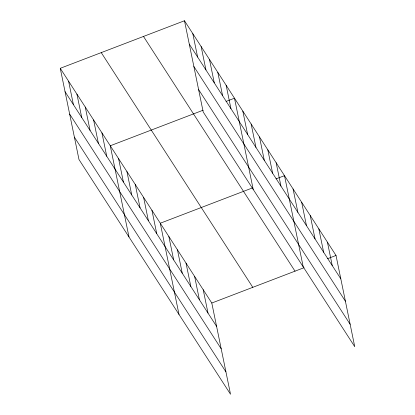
<?xml version="1.0" encoding="UTF-8"?>
<svg xmlns="http://www.w3.org/2000/svg" width="415" height="415" viewBox="0 0 415 415"><rect width="100%" height="100%" fill="white"/><g stroke="black" fill="none" stroke-linecap="round" stroke-linejoin="round"><path stroke-width="0.62" d="M60.258 68.309L211.8 303.028L230.522 394.25L78.985 159.536L60.258 68.309L184.478 20.75L336.015 255.464L354.742 346.691L203.2 111.972L184.478 20.75M203.137 110.208L110.266 145.769L128.992 236.991M226.045 101.436L234.485 98.205L253.212 189.432M252.543 187.896L160.273 223.223L179 314.446M276.053 178.891L284.493 175.664L303.22 266.887M211.8 303.028L304.065 267.696M327.575 258.695L336.015 255.464M189.276 44.13L340.814 278.849M193.872 66.519L345.41 301.233M198.609 89.588L350.146 324.302M143.486 36.447L295.024 271.161M101.25 52.617L252.792 287.33M65.056 91.694L216.599 326.408M69.653 114.078L221.195 348.797M74.389 137.147L225.926 371.861M327.43 242.163L332.228 265.548M318.839 228.862L323.638 252.247M310.254 215.561L315.052 238.947M301.669 202.261L306.467 225.646M293.078 188.96L297.877 212.345M276.157 162.753L280.955 186.133M267.82 149.841L272.624 173.226M259.489 136.934L264.288 160.315M251.153 124.023L255.951 147.408M242.817 111.116L247.62 134.496M226.149 85.298L230.948 108.678M217.813 72.386L222.616 95.766M209.482 59.48L214.28 82.86M201.145 46.568L205.944 69.948M192.809 33.662L197.613 57.042M203.21 289.727L208.008 313.107M194.625 276.426L199.423 299.806M186.034 263.126L190.838 286.506M177.449 249.825L182.247 273.205M168.864 236.524L173.662 259.904M151.942 210.312L156.74 233.697M143.606 197.405L148.404 220.785M135.269 184.493L140.073 207.874M126.938 171.587L131.737 194.967M118.602 158.675L123.4 182.055M101.934 132.857L106.733 156.237M93.598 119.945L98.397 143.331M85.262 107.039L90.065 130.419M76.931 94.127L81.729 117.512M68.594 81.221L73.393 104.601"/></g></svg>
